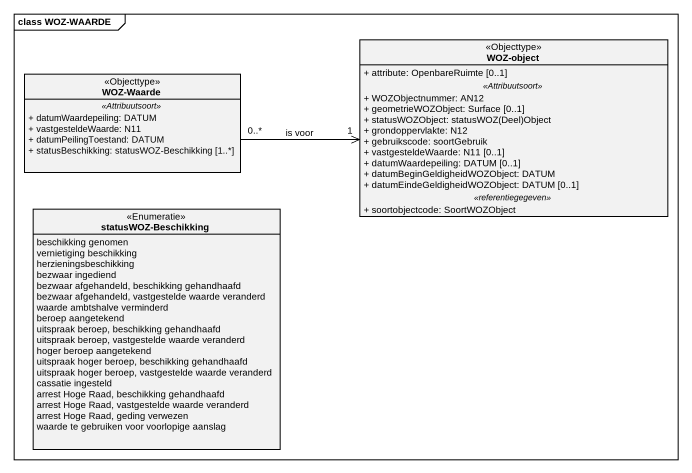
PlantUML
@startuml
mainframe class WOZ-WAARDE
hide circle
hide empty members
skinparam classAttributeIconSize 0
class "WOZ-object" as WOZ_object <<Objecttype>> {
  + attribute: OpenbareRuimte [0..1]
  .. <<Attribuutsoort>> ..
  + WOZObjectnummer: AN12
  + geometrieWOZObject: Surface [0..1]
  {field} + statusWOZObject: statusWOZ(Deel)Object
  + grondoppervlakte: N12
  + gebruikscode: soortGebruik
  + vastgesteldeWaarde: N11 [0..1]
  + datumWaardepeiling: DATUM [0..1]
  + datumBeginGeldigheidWOZObject: DATUM
  + datumEindeGeldigheidWOZObject: DATUM [0..1]
  .. <<referentiegegeven>> ..
  + soortobjectcode: SoortWOZObject
}
class "WOZ-Waarde" as WOZ_Waarde <<Objecttype>> {
  .. <<Attribuutsoort>> ..
  + datumWaardepeiling: DATUM
  + vastgesteldeWaarde: N11
  + datumPeilingToestand: DATUM
  + statusBeschikking: statusWOZ-Beschikking [1..*]
}
enum "statusWOZ-Beschikking" as statusWOZ_Beschikking <<Enumeratie>> {
  beschikking genomen
  vernietiging beschikking
  herzieningsbeschikking
  bezwaar ingediend
  bezwaar afgehandeld, beschikking gehandhaafd
  bezwaar afgehandeld, vastgestelde waarde veranderd
  waarde ambtshalve verminderd
  beroep aangetekend
  uitspraak beroep, beschikking gehandhaafd
  uitspraak beroep, vastgestelde waarde veranderd
  hoger beroep aangetekend
  uitspraak hoger beroep, beschikking gehandhaafd
  uitspraak hoger beroep, vastgestelde waarde veranderd
  cassatie ingesteld
  arrest Hoge Raad, beschikking gehandhaafd
  arrest Hoge Raad, vastgestelde waarde veranderd
  arrest Hoge Raad, geding verwezen
  waarde te gebruiken voor voorlopige aanslag
}
WOZ_Waarde "0..*" -right-> "1" WOZ_object : is voor
@enduml
